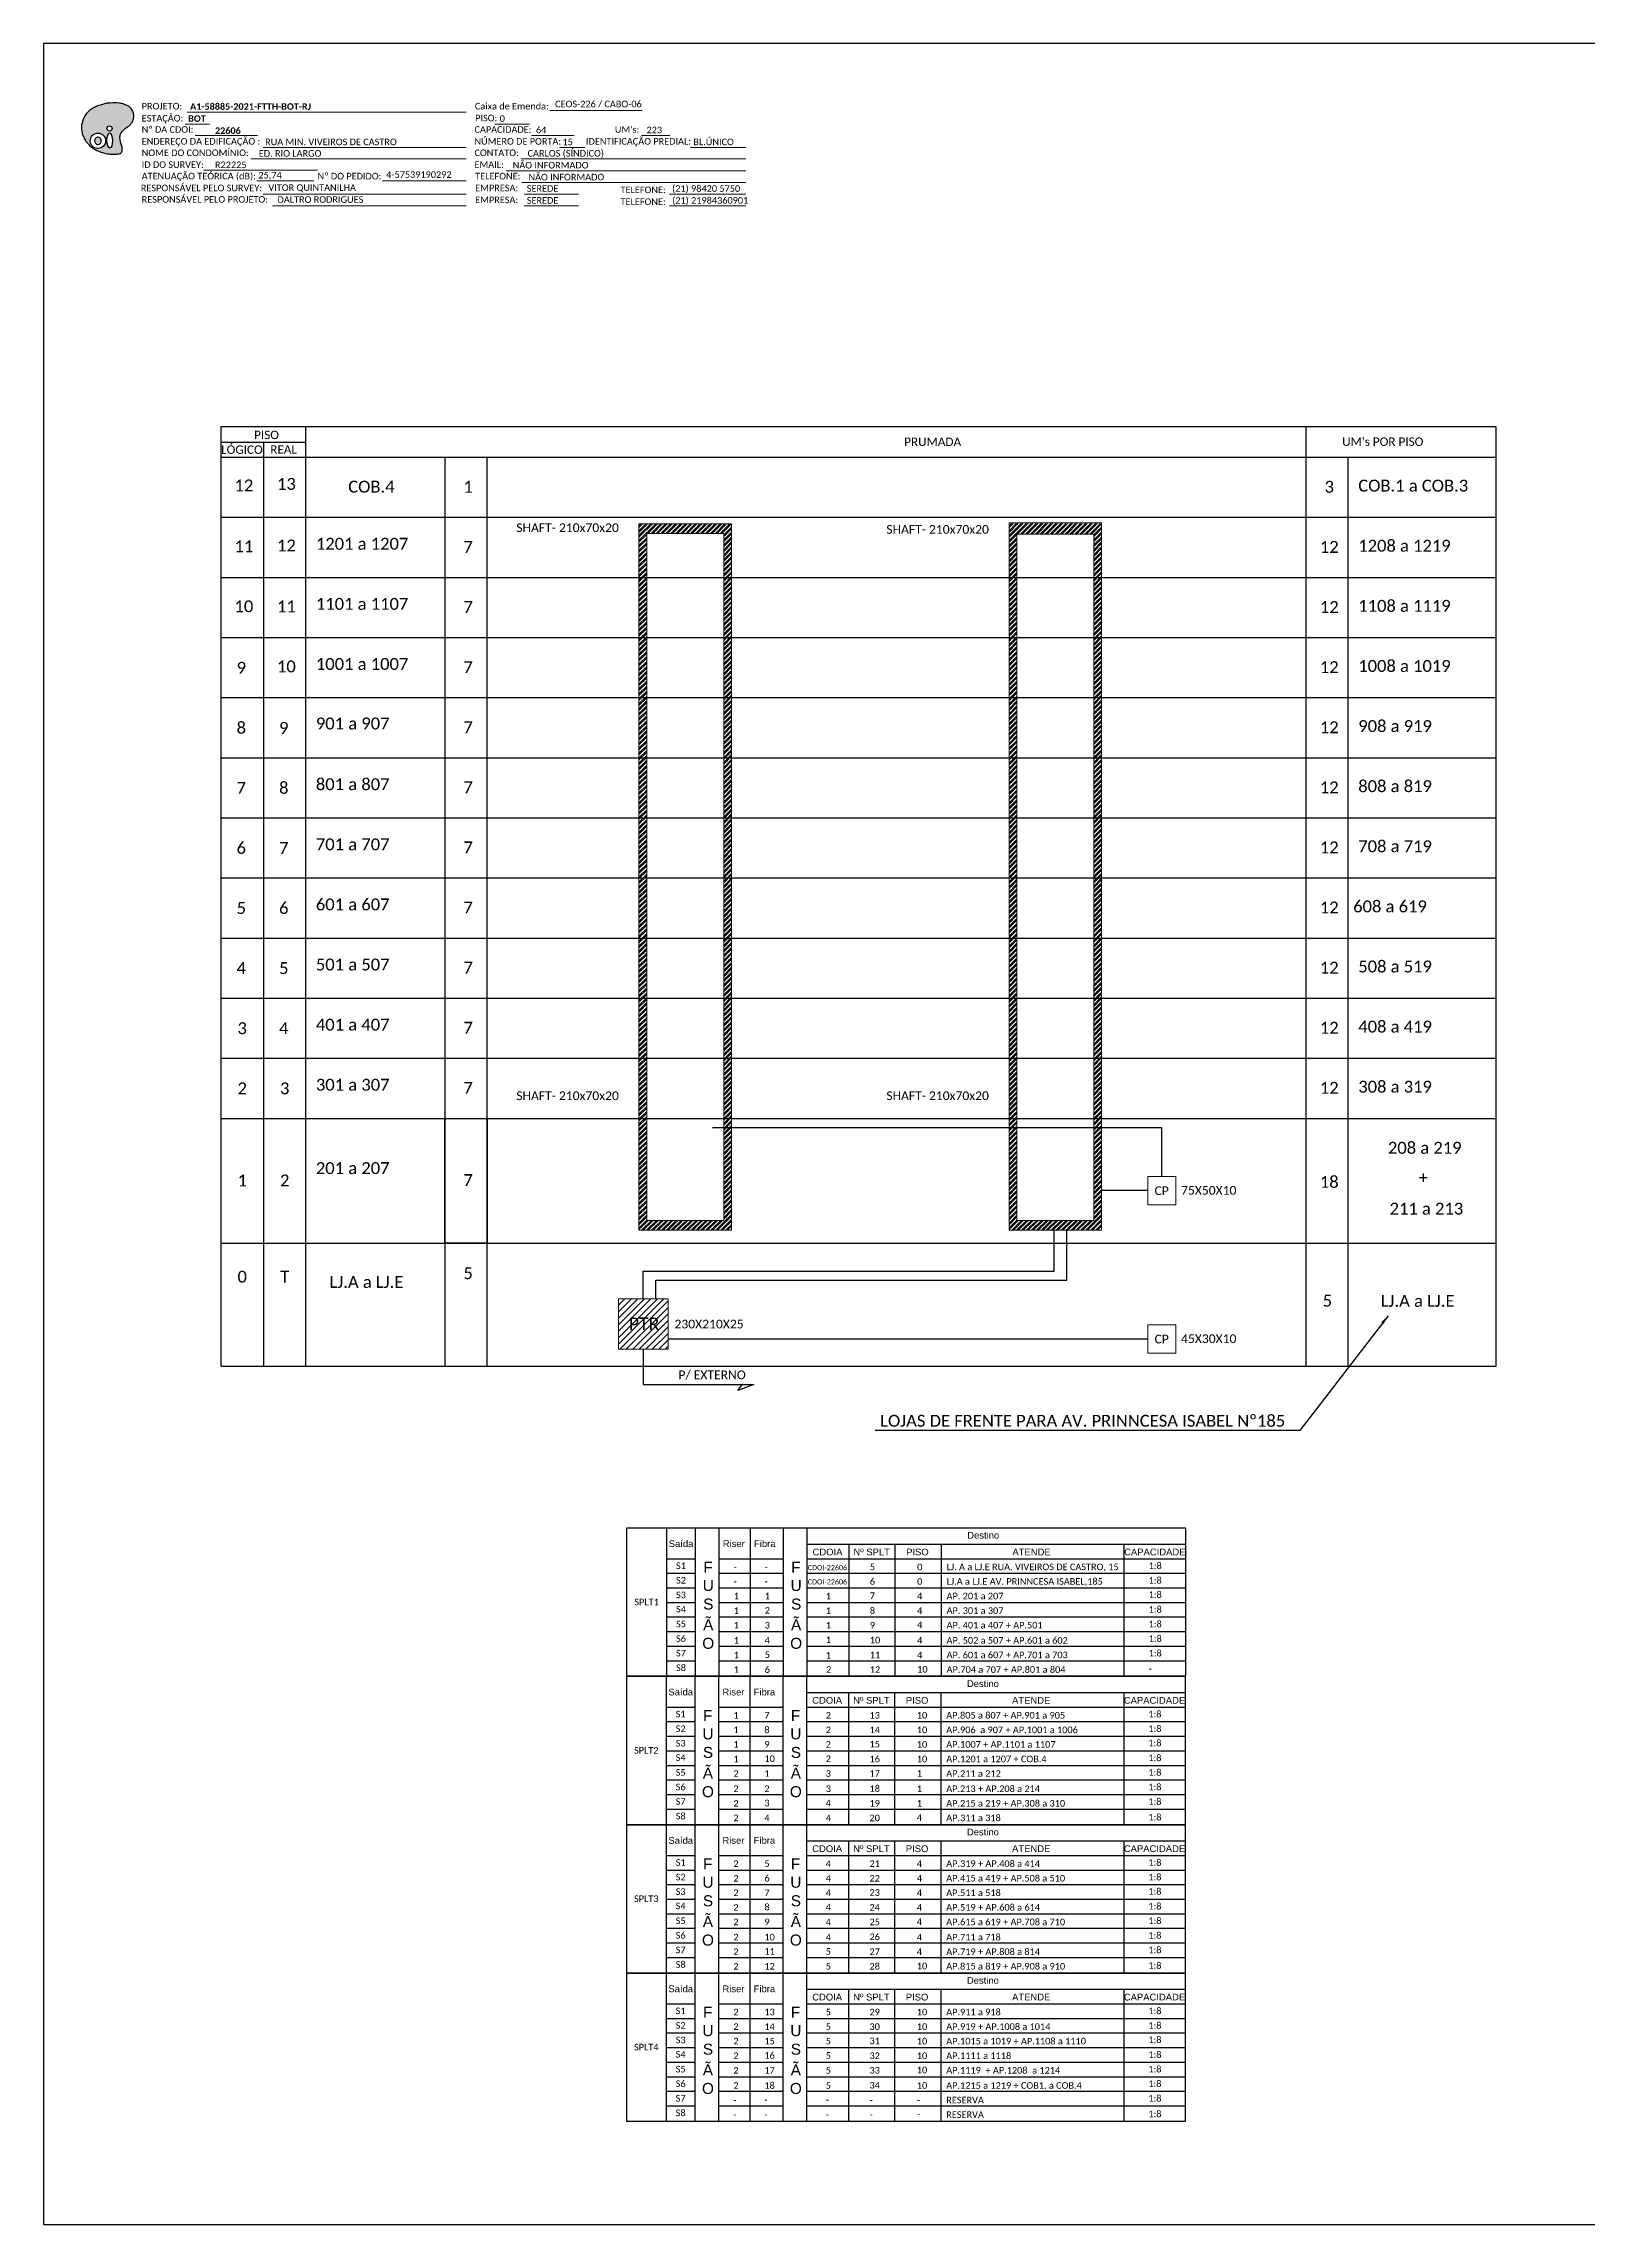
# Model space of a CAD drawing. Header units: metres. Extents: x -1286 to 459, y -500 to 94.
# Drawn here: x -382 to 39, y -500 to 94 of the extents above; entities that cross this region are included whole.
import ezdxf
from ezdxf.enums import TextEntityAlignment as Align

# ---------------------------------------------------------------- set-up
doc = ezdxf.new("R2010")
doc.units = ezdxf.units.M
doc.styles.add('ARIAL', font='arial.ttf')
doc.styles.add('WMF-Calibri0', font='calibri.ttf')
doc.styles.add('WMF-Calibri1', font='calibrib.ttf')
doc.dimstyles.new('ISO-25', dxfattribs={"dimtxt": 2.5, "dimasz": 2.5, "dimexe": 1.25, "dimexo": 0.625, "dimtad": 1, "dimtxsty": 'Standard', "dimcen": 2.5, "dimadec": 0, "dimazin": 0, "dimtfac": 1, "dimtmove": 0, "dimatfit": 3, "dimfxl": 1, "dimarcsym": 0})

# ---------------------------------------------------------------- blocks, each defined once
blk = doc.blocks.new('OI')
h = blk.add_hatch(color=40)
edge = h.paths.add_edge_path()
edge.add_spline(control_points=[(4.35, -0.67), (3.92, -0.99), (3.26, -1.5), (2.81, -2.59), (2.9, -3.5), (3.06, -4.27), (3.31, -4.85), (3.37, -5.39), (3.4, -5.88), (3.2, -6.4), (2.54, -6.61), (1.65, -6.63), (0.55, -6.67), (-0.56, -6.42), (-1.61, -6.14), (-2.77, -5.61), (-3.92, -4.77), (-4.89, -3.7), (-5.34, -2.65), (-5.6, -1.94), (-5.85, -0.96), (-5.71, 0.47), (-5.1, 2.02), (-4.14, 3.02), (-3.3, 3.61), (-2.37, 4.16), (-1.36, 4.44), (-0.56, 4.7), (0.79, 4.85), (2.24, 4.97), (3.79, 4.57), (4.67, 4.21), (5.44, 3.65), (5.76, 2.99), (6.03, 2.21), (6.01, 1.46), (5.72, 0.64), (5.31, 0.08), (4.88, -0.38), (4.51, -0.55), (4.35, -0.67)], knot_values=[0, 0, 0, 0, 1.60434, 2.417191, 3.427595, 4.282808, 4.776746, 5.304182, 5.888771, 6.258406, 6.858137, 7.79129, 8.986195, 10.124242, 11.187857, 12.242908, 13.953784, 15.414161, 16.515391, 17.349188, 17.675853, 19.552021, 21.515531, 22.568638, 23.63245, 24.621084, 25.782718, 26.745347, 27.142653, 29.870543, 31.004649, 31.921532, 32.709589, 33.801391, 34.042471, 35.192333, 35.971461, 36.628871, 37.254359, 37.836911, 37.836911, 37.836911, 37.836911], degree=3, periodic=0)
h.paths.add_polyline_path([(1.13, -0.87, -1), (-0.04, -0.87, -1)], flags=16)
edge = h.paths.add_edge_path(flags=16)
edge.add_ellipse((0.56, -3.59), major_axis=(-0.02, 1.71), ratio=0.361305, start_angle=0, end_angle=360)
h.paths.add_polyline_path([(-0.36, -3.62, -1), (-3.8, -3.62, -1)], flags=16)
edge = h.paths.add_edge_path(flags=0)
edge.add_ellipse((-2.08, -3.62), major_axis=(0, 0.885), ratio=0.758294, start_angle=0, end_angle=360)
at = {"color": 40}
for centre, radius in [((-2.08, -3.62), 1.72), ((0.54, -0.87), 0.587)]:
    blk.add_circle(centre, radius, dxfattribs=at)
blk.add_ellipse((-2.08, -3.62), major_axis=(0, 0.885), ratio=0.758294, start_param=-3.141592653589792, end_param=3.141592653589792, dxfattribs=at)
blk.add_ellipse((0.56, -3.59), major_axis=(-0.02, 1.71), ratio=0.361305, dxfattribs=at)
at = {"color": 40, "start_tangent": (-0.800898, -0.598801), "end_tangent": (-0.800898, -0.598801)}
blk.add_spline([(4.35, -0.67), (3.2, -1.78), (2.9, -2.54), (2.92, -3.55), (3.12, -4.38), (3.28, -4.85), (3.37, -5.37), (3.35, -5.95), (3.2, -6.29), (2.66, -6.55), (1.73, -6.63), (0.54, -6.62), (-0.58, -6.41), (-1.6, -6.11), (-2.56, -5.67), (-3.95, -4.67), (-4.89, -3.56), (-5.37, -2.56), (-5.64, -1.78), (-5.72, -1.46), (-5.63, 0.42), (-4.84, 2.22), (-4.13, 2.99), (-3.27, 3.62), (-2.4, 4.09), (-1.3, 4.47), (-0.37, 4.72), (0.02, 4.77), (2.75, 4.8), (3.85, 4.53), (4.69, 4.16), (5.31, 3.68), (5.85, 2.73), (5.93, 2.5), (5.94, 1.35), (5.67, 0.62), (5.29, 0.08), (4.84, -0.36), (4.35, -0.67)], degree=3, dxfattribs=at)

msp = doc.modelspace()

# ---------------------------------------------------------------- hatches: boundary and pattern name
h = msp.add_hatch()
h.set_pattern_fill('ANSI32', color=3, scale=0.1)
h.set_pattern_definition([(45, (-7843.9832, 2105.6127), (-0.67351921, 0.67351921), []), (45, (-7843.5342, 2105.6127), (-0.67351921, 0.67351921), [])])
h.paths.add_polyline_path([(-194.14, -36.61), (-219.35, -36.61), (-219.35, -229.03), (-194.14, -229.03)])
h.paths.add_polyline_path([(-217.24, -39.23), (-196.25, -39.23), (-196.25, -226.33), (-217.24, -226.33)], flags=16)
h = msp.add_hatch()
h.set_pattern_fill('ANSI32', color=3, scale=0.1)
h.set_pattern_definition([(45, (-7743.1835, 2105.6127), (-0.67351921, 0.67351921), []), (45, (-7742.7345, 2105.6127), (-0.67351921, 0.67351921), [])])
h.paths.add_polyline_path([(-93.34, -36.5), (-118.55, -36.5), (-118.55, -229.03), (-93.34, -229.03)])
h.paths.add_polyline_path([(-116.44, -39.3), (-95.45, -39.3), (-95.45, -226.33), (-116.44, -226.33)], flags=16)
h = msp.add_hatch()
h.set_pattern_fill('ANSI31', color=1, scale=10, style=0)
h.set_pattern_definition([(45, (-836.5736, -645.414), (-0.8838835, 0.8838835), [])])
h.paths.add_polyline_path([(-211.38, -247.69), (-224.95, -247.69), (-224.95, -261.45), (-211.38, -261.45)])
h.paths.add_polyline_path([(-222.5, -257.1), (-213.07, -257.1), (-213.07, -251.95), (-222.5, -251.95)], flags=24)

# ---------------------------------------------------------------- linework, layer by layer
for p, q in [((-222.66, -310.1), (-70.45, -310.1)), ((-222.66, -431.34), (-222.66, -310.1)), ((-211.9, -310.1), (-211.9, -350.52)), ((-204.02, -310.1), (-204.02, -350.52)), ((-197.55, -350.52), (-197.55, -310.1)), ((-189.1, -310.1), (-189.1, -350.52)), ((-180.08, -310.1), (-180.08, -350.52)), ((-173.6, -310.1), (-173.6, -350.52)), ((-173.6, -314.51), (-70.45, -314.51)), ((-162.2, -314.51), (-162.2, -350.52)), ((-149.63, -314.51), (-149.63, -350.52)), ((-137.08, -314.51), (-137.08, -350.52)), ((-87.24, -314.51), (-87.24, -350.52)), ((-70.45, -310.1), (-70.45, -350.52)), ((-211.9, -318.48), (-204.02, -318.48)), ((-197.55, -318.48), (-180.08, -318.48)), ((-173.6, -318.48), (-70.45, -318.48)), ((-211.9, -322.45), (-204.02, -322.45)), ((-211.9, -326.42), (-204.02, -326.42)), ((-197.55, -322.45), (-180.08, -322.45)), ((-197.55, -326.42), (-180.08, -326.42)), ((-173.6, -322.45), (-70.45, -322.45)), ((-173.6, -326.42), (-70.45, -326.42)), ((-211.9, -330.39), (-204.02, -330.39)), ((-197.55, -330.39), (-180.08, -330.39)), ((-173.6, -330.39), (-70.45, -330.39)), ((-211.9, -334.36), (-204.02, -334.36)), ((-211.9, -338.32), (-204.02, -338.32)), ((-197.55, -334.36), (-180.08, -334.36)), ((-197.55, -338.32), (-180.08, -338.32)), ((-173.6, -334.36), (-70.45, -334.36)), ((-173.6, -338.32), (-70.45, -338.32)), ((-211.9, -342.29), (-204.02, -342.29)), ((-197.55, -342.29), (-180.08, -342.29)), ((-173.6, -342.29), (-70.45, -342.29)), ((-211.9, -346.26), (-204.02, -346.26)), ((-197.55, -346.26), (-180.08, -346.26)), ((-173.6, -346.26), (-70.45, -346.26)), ((-70.45, -350.52), (-222.66, -350.52)), ((-222.66, -350.52), (-70.54, -350.52)), ((-211.99, -350.52), (-211.99, -390.93)), ((-204.11, -350.52), (-204.11, -390.93)), ((-197.64, -390.93), (-197.64, -350.52)), ((-189.18, -350.52), (-189.18, -390.93)), ((-180.17, -350.52), (-180.17, -390.93)), ((-173.69, -350.52), (-173.69, -390.93)), ((-173.69, -354.93), (-70.54, -354.93)), ((-162.29, -354.93), (-162.29, -390.93)), ((-149.71, -354.93), (-149.71, -390.93)), ((-137.17, -354.93), (-137.17, -390.93)), ((-87.33, -354.93), (-87.33, -390.93)), ((-70.54, -350.52), (-70.54, -390.93)), ((-211.99, -358.9), (-204.11, -358.9)), ((-197.64, -358.9), (-180.17, -358.9)), ((-173.69, -358.9), (-70.54, -358.9)), ((-211.99, -362.86), (-204.11, -362.86)), ((-211.99, -366.83), (-204.11, -366.83)), ((-197.64, -362.86), (-180.17, -362.86)), ((-197.64, -366.83), (-180.17, -366.83)), ((-173.69, -362.86), (-70.54, -362.86)), ((-173.69, -366.83), (-70.54, -366.83)), ((-211.99, -370.8), (-204.11, -370.8)), ((-197.64, -370.8), (-180.17, -370.8)), ((-173.69, -370.8), (-70.54, -370.8)), ((-211.99, -374.77), (-204.11, -374.77)), ((-211.99, -378.74), (-204.11, -378.74)), ((-197.64, -374.77), (-180.17, -374.77)), ((-197.64, -378.74), (-180.17, -378.74)), ((-173.69, -374.77), (-70.54, -374.77)), ((-173.69, -378.74), (-70.54, -378.74)), ((-211.99, -382.71), (-204.11, -382.71)), ((-197.64, -382.71), (-180.17, -382.71)), ((-173.69, -382.71), (-70.54, -382.71)), ((-222.66, -390.93), (-70.54, -390.93)), ((-70.54, -390.93), (-222.66, -390.93)), ((-211.99, -386.67), (-204.11, -386.67)), ((-211.99, -390.93), (-211.99, -431.34)), ((-204.11, -390.93), (-204.11, -431.34)), ((-197.64, -386.67), (-180.17, -386.67)), ((-197.64, -431.34), (-197.64, -390.93)), ((-189.18, -390.93), (-189.18, -431.34)), ((-180.17, -390.93), (-180.17, -431.34)), ((-173.69, -386.67), (-70.54, -386.67)), ((-173.69, -390.93), (-173.69, -431.34)), ((-70.54, -390.93), (-70.54, -431.34)), ((-173.69, -395.34), (-70.54, -395.34)), ((-162.29, -395.34), (-162.29, -431.34)), ((-149.71, -395.34), (-149.71, -431.34)), ((-137.17, -395.34), (-137.17, -431.34)), ((-87.33, -395.34), (-87.33, -431.34)), ((-211.99, -399.31), (-204.11, -399.31)), ((-211.99, -403.28), (-204.11, -403.28)), ((-197.64, -399.31), (-180.17, -399.31)), ((-197.64, -403.28), (-180.17, -403.28)), ((-173.69, -399.31), (-70.54, -399.31)), ((-173.69, -403.28), (-70.54, -403.28)), ((-211.99, -407.25), (-204.11, -407.25)), ((-197.64, -407.25), (-180.17, -407.25)), ((-173.69, -407.25), (-70.54, -407.25)), ((-211.99, -411.22), (-204.11, -411.22)), ((-211.99, -415.18), (-204.11, -415.18)), ((-197.64, -411.22), (-180.17, -411.22)), ((-197.64, -415.18), (-180.17, -415.18)), ((-173.69, -411.22), (-70.54, -411.22)), ((-173.69, -415.18), (-70.54, -415.18)), ((-211.99, -419.15), (-204.11, -419.15)), ((-197.64, -419.15), (-180.17, -419.15)), ((-173.69, -419.15), (-70.54, -419.15)), ((-211.99, -423.12), (-204.11, -423.12)), ((-211.99, -427.09), (-204.11, -427.09)), ((-197.64, -423.12), (-180.17, -423.12)), ((-197.64, -427.09), (-180.17, -427.09)), ((-173.69, -423.12), (-70.54, -423.12)), ((-173.69, -427.09), (-70.54, -427.09)), ((-70.54, -431.34), (-222.66, -431.34)), ((-222.66, -431.34), (-70.54, -431.34)), ((-222.66, -471.76), (-222.66, -431.34)), ((-211.99, -431.34), (-211.99, -471.76)), ((-204.11, -431.34), (-204.11, -471.76)), ((-197.64, -471.76), (-197.64, -431.34)), ((-189.18, -431.34), (-189.18, -471.76)), ((-180.17, -431.34), (-180.17, -471.76)), ((-173.69, -431.34), (-173.69, -471.76)), ((-70.54, -431.34), (-70.54, -471.76)), ((-173.69, -435.76), (-70.54, -435.76)), ((-162.29, -435.76), (-162.29, -471.76)), ((-149.71, -435.76), (-149.71, -471.76)), ((-137.17, -435.76), (-137.17, -471.76)), ((-87.33, -435.76), (-87.33, -471.76)), ((-211.99, -439.72), (-204.11, -439.72)), ((-211.99, -443.69), (-204.11, -443.69)), ((-197.64, -439.72), (-180.17, -439.72)), ((-197.64, -443.69), (-180.17, -443.69)), ((-173.69, -439.72), (-70.54, -439.72)), ((-173.69, -443.69), (-70.54, -443.69)), ((-211.99, -447.66), (-204.11, -447.66)), ((-197.64, -447.66), (-180.17, -447.66)), ((-173.69, -447.66), (-70.54, -447.66)), ((-211.99, -451.63), (-204.11, -451.63)), ((-211.99, -455.6), (-204.11, -455.6)), ((-197.64, -451.63), (-180.17, -451.63)), ((-197.64, -455.6), (-180.17, -455.6)), ((-173.69, -451.63), (-70.54, -451.63)), ((-173.69, -455.6), (-70.54, -455.6)), ((-211.99, -459.57), (-204.11, -459.57)), ((-197.64, -459.57), (-180.17, -459.57)), ((-173.69, -459.57), (-70.54, -459.57)), ((-211.99, -463.54), (-204.11, -463.54)), ((-211.99, -467.5), (-204.11, -467.5)), ((-197.64, -463.54), (-180.17, -463.54)), ((-197.64, -467.5), (-180.17, -467.5)), ((-173.69, -463.54), (-70.54, -463.54)), ((-173.69, -467.5), (-70.54, -467.5)), ((-70.54, -471.76), (-222.66, -471.76))]:
    msp.add_line(p, q)
msp.add_lwpolyline([(-381.52, -499.81), (459.48, -499.81), (459.48, 94.19), (-381.52, 94.19)], close=True)
at = {"color": 7, "lineweight": 0}
for points in [[(-342.93, 72.24), (-336.38, 72.24)], [(-342.41, 75.52), (-266.44, 75.52)], [(-258.64, 72.28), (-249.16, 72.28)], [(-243.6, 76.01), (-218.47, 76.01)], [(-340.26, 69.17), (-323.29, 69.17)], [(-321.7, 65.93), (-266.44, 65.93)], [(-248.59, 69.17), (-236.98, 69.17)], [(-241.01, 65.93), (-234.06, 65.93)], [(-218.65, 69.17), (-210.99, 69.17)], [(-205.31, 65.93), (-190.28, 65.93)], [(-337.95, 59.75), (-306.9, 59.75)], [(-325.11, 62.82), (-266.44, 62.82)], [(-255.52, 59.58), (-190.25, 59.58)], [(-251.48, 62.82), (-190.25, 62.82)], [(-323.41, 56.79), (-307.9, 56.79)], [(-289.18, 56.79), (-266.41, 56.79)], [(-251.23, 56.34), (-190.25, 56.34)], [(-321.7, 53.23), (-266.44, 53.23)], [(-319.21, 49.99), (-266.44, 49.99)], [(-250.62, 53.23), (-235.82, 53.23)], [(-250.62, 49.99), (-235.82, 49.99)], [(-211.02, 53.23), (-190.25, 53.23)], [(-211.02, 49.99), (-190.25, 49.99)]]:
    msp.add_lwpolyline(points, dxfattribs=at)
at = {"color": 0}
for points in [[(14.16, -10.22), (-333.21, -10.22)], [(-333.21, -14.34), (-310.07, -14.34)], [(-333.21, -18.45), (14.16, -18.45)]]:
    msp.add_lwpolyline(points, dxfattribs=at)
for points in [[(-333.21, -10.22), (-333.21, -18.45)], [(-310.07, -18.45), (-310.07, -10.22)], [(-37.71, -10.22), (-37.71, -18.45)], [(14.16, -18.45), (14.16, -10.22)], [(-321.64, -14.34), (-321.64, -18.45)], [(-333.21, -18.45), (14.16, -18.45)], [(-333.21, -18.45), (-333.21, -232.53)], [(-333.21, -18.45), (14.16, -18.45)], [(-333.21, -18.45), (14.16, -18.45)], [(-321.64, -18.45), (-321.64, -232.53)], [(-310.07, -232.53), (-310.07, -18.45)], [(-272.26, -18.45), (-272.26, -232.53)], [(-260.69, -232.53), (-260.69, -18.45)], [(-37.71, -18.45), (-37.71, -232.53)], [(-26.14, -232.53), (-26.14, -18.45)], [(14.16, -232.53), (14.16, -18.45)], [(-333.21, -34.82), (14.16, -34.82)], [(-333.21, -51.19), (14.16, -51.19)], [(-333.21, -67.56), (14.16, -67.56)], [(-333.21, -83.94), (14.16, -83.94)], [(-333.21, -100.31), (14.16, -100.31)], [(-333.21, -116.68), (14.16, -116.68)], [(-333.21, -133.05), (14.16, -133.05)], [(-333.21, -149.42), (14.16, -149.42)], [(-333.21, -165.79), (14.16, -165.79)], [(-333.21, -182.17), (14.16, -182.17)], [(-333.21, -198.54), (14.16, -198.54)], [(-333.21, -232.53), (14.16, -232.53)], [(-333.21, -232.53), (14.16, -232.53)], [(-333.21, -232.53), (-333.21, -266.01), (14.16, -266.01), (14.16, -232.53)], [(-321.64, -232.53), (-321.64, -266.01)], [(-310.07, -266.01), (-310.07, -232.53)], [(-272.26, -232.53), (-272.26, -266.01)], [(-260.69, -266.01), (-260.69, -232.53)], [(-37.71, -232.53), (-37.71, -266.01)], [(-26.14, -266.01), (-26.14, -232.53)]]:
    msp.add_lwpolyline(points)
at = {"color": 2, "lineweight": 0}
for points in [[(-219.35, -36.61), (-194.14, -36.61), (-194.14, -229.03), (-219.35, -229.03)], [(-217.24, -39.23), (-196.25, -39.23), (-196.25, -226.33), (-217.24, -226.33)], [(-118.55, -36.35), (-93.34, -36.35), (-93.34, -229.03), (-118.55, -229.03)], [(-116.44, -39.45), (-95.45, -39.45), (-95.45, -226.33), (-116.44, -226.33)]]:
    msp.add_lwpolyline(points, close=True, dxfattribs=at)
at = {"color": 7}
msp.add_lwpolyline([(-272.26, -198.54), (-260.69, -198.54), (-260.69, -232.53), (-272.26, -232.53)], close=True, dxfattribs=at)
at = {"color": 3}
for points in [[(-76.94, -214.34), (-76.94, -201.11), (-199.3, -201.11)], [(-80.77, -218.23), (-93.34, -218.23)], [(-218.17, -247.69), (-218.17, -240.18), (-106.24, -240.18), (-106.24, -229.03)], [(-214.73, -247.69), (-214.73, -242.61), (-102.81, -242.61), (-102.81, -229.03)], [(-211.38, -258.64), (-80.77, -258.64)]]:
    msp.add_lwpolyline(points, dxfattribs=at)
at = {"lineweight": 0}
for points in [[(-73.11, -214.34), (-80.77, -214.34), (-80.77, -222.11), (-73.11, -222.11)], [(-73.11, -254.75), (-80.77, -254.75), (-80.77, -262.52), (-73.11, -262.52)]]:
    msp.add_lwpolyline(points, close=True, dxfattribs=at)
at = {"color": 1, "lineweight": 0}
msp.add_lwpolyline([(-224.95, -247.69), (-211.38, -247.69), (-211.38, -261.45), (-224.95, -261.45)], close=True, dxfattribs=at)
at = {"color": 1}
for points in [[(-218.17, -261.45), (-218.17, -271.08), (-188.03, -271.08)], [(-192.44, -272.67), (-191.04, -270.85)], [(-188.03, -271.08), (-192.44, -272.67)]]:
    msp.add_lwpolyline(points, dxfattribs=at)

# ---------------------------------------------------------------- block references
at = {"color": 7, "xscale": 1.213923925163967, "yscale": 1.213923925163967, "zscale": 1.213923925163967, "rotation": 0.1532896023949059}
msp.add_blockref('OI', (-364.21, 72.14), dxfattribs=at)

# ---------------------------------------------------------------- texts
at = {"color": 7, "lineweight": 0, "style": 'WMF-Calibri0'}
for s, height, p in [('PROJETO:', 1.793, (-354.81, 76.26)), ('Caixa de Emenda:', 1.7927, (-264.06, 76.26)), ('ESTAÇÃO:', 1.793, (-354.81, 72.98)), ('Nº DA CDOI:', 1.7927, (-354.81, 69.91)), ('CAPACIDADE:', 1.7927, (-264.16, 69.91)), ('PISO:', 1.793, (-263.98, 73.03)), ("UM's:", 1.793, (-225.92, 69.91)), ('ENDEREÇO DA EDIFICAÇÃO :', 1.7927, (-354.81, 66.68)), ('NOME DO CONDOMÍNIO:', 1.7927, (-354.81, 63.56)), ('CONTATO:', 1.793, (-264.16, 63.56)), ('NÚMERO DE PORTA:', 1.7927, (-264.16, 66.68)), ('IDENTIFICAÇÃO PREDIAL:', 1.7927, (-233.79, 66.68)), ('ATENUAÇÃO TEÓRICA (dB):', 1.7927, (-354.81, 57.21)), ('ID DO SURVEY:', 1.7927, (-354.81, 60.33)), ('EMAIL:', 1.793, (-264.16, 60.33)), ('RESPONSÁVEL PELO SURVEY:', 1.7927, (-355.05, 53.98)), ('Nº DO PEDIDO:', 1.7927, (-306.89, 57.21)), ('TELEFONE:', 1.793, (-263.98, 57.21)), ('EMPRESA:', 1.793, (-263.98, 53.98)), ('TELEFONE:', 1.793, (-224.38, 53.47)), ('RESPONSÁVEL PELO PROJETO:', 1.7927, (-354.81, 50.87)), ('EMPRESA:', 1.793, (-263.98, 50.74)), ('TELEFONE:', 1.793, (-224.38, 50.24))]:
    msp.add_text(s, height=height, dxfattribs=at).set_placement(p)
at = {"color": 7}
for s, height, style, p in [('A1-58885-2021-FTTH-BOT-RJ', 1.7927, 'WMF-Calibri1', (-341.62, 76.17)), ('CEOS-226 / CABO-06', 1.7927, 'WMF-Calibri0', (-242.2, 76.85)), ('BOT', 1.793, 'WMF-Calibri1', (-342.13, 72.89)), ('0', 1.79, 'WMF-Calibri0', (-257.29, 72.88)), ('64', 1.793, 'WMF-Calibri0', (-247.42, 69.79)), ('223', 1.793, 'WMF-Calibri0', (-217.3, 69.77)), ('RUA MIN. VIVEIROS DE CASTRO', 1.7927, 'WMF-Calibri0', (-321.19, 66.52)), ('CARLOS (SÍNDICO)', 1.7927, 'WMF-Calibri0', (-249.7, 63.42)), ('15', 1.793, 'WMF-Calibri0', (-240.2, 66.53)), ('BL.ÚNICO', 1.793, 'WMF-Calibri0', (-204.55, 66.53)), ('R22225', 1.793, 'WMF-Calibri0', (-334.85, 60.28)), ('ED. RIO LARGO', 1.7927, 'WMF-Calibri0', (-322.91, 63.39)), ('4-57539190292 ', 1.7927, 'WMF-Calibri0', (-288.23, 57.62)), ('NÃO INFORMADO', 1.7927, 'WMF-Calibri0', (-253.74, 60.18)), ('25,74', 1.793, 'WMF-Calibri0', (-323.03, 57.45)), ('VITOR QUINTANILHA', 1.7927, 'WMF-Calibri0', (-320.3, 54.07)), ('SEREDE', 1.793, 'WMF-Calibri0', (-249.92, 53.83)), ('NÃO INFORMADO', 1.7927, 'WMF-Calibri0', (-249.45, 56.94)), ('(21) 98420 5750', 1.7927, 'WMF-Calibri0', (-210.32, 53.83)), ('DALTRO RODRIGUES', 1.7927, 'WMF-Calibri0', (-317.81, 50.83)), ('SEREDE', 1.793, 'WMF-Calibri0', (-249.92, 50.59)), ('(21) 21984360901', 1.7927, 'WMF-Calibri0', (-210.32, 50.59)), ('COB.4', 3.24, 'WMF-Calibri0', (-298.55, -28.1)), ('COB.1 a COB.3', 3.24, 'WMF-Calibri0', (-23.43, -27.82)), ('1201 a 1207', 3.24, 'WMF-Calibri0', (-307.36, -43.66)), ('SHAFT- 210x70x20', 2.3729, 'WMF-Calibri0', (-252.77, -38.85)), ('SHAFT- 210x70x20', 2.3729, 'WMF-Calibri0', (-151.97, -39.31)), ('1208 a 1219', 3.24, 'WMF-Calibri0', (-23.43, -44.19)), ('1101 a 1107', 3.24, 'WMF-Calibri0', (-307.36, -60.03)), ('1108 a 1119', 3.24, 'WMF-Calibri0', (-23.43, -60.57)), ('1001 a 1007', 3.24, 'WMF-Calibri0', (-307.36, -76.4)), ('1008 a 1019', 3.24, 'WMF-Calibri0', (-23.43, -76.94)), ('901 a 907', 3.24, 'WMF-Calibri0', (-307.36, -92.61)), ('908 a 919', 3.24, 'WMF-Calibri0', (-23.43, -93.31)), ('801 a 807', 3.24, 'WMF-Calibri0', (-307.36, -109.15)), ('808 a 819', 3.24, 'WMF-Calibri0', (-23.43, -109.68)), ('701 a 707', 3.24, 'WMF-Calibri0', (-307.36, -125.52)), ('708 a 719', 3.24, 'WMF-Calibri0', (-23.43, -126.05)), ('601 a 607', 3.24, 'WMF-Calibri0', (-307.36, -141.89)), ('608 a 619', 3.24, 'WMF-Calibri0', (-24.81, -142.43)), ('501 a 507', 3.24, 'WMF-Calibri0', (-307.36, -158.26)), ('508 a 519', 3.24, 'WMF-Calibri0', (-23.43, -158.8)), ('401 a 407', 3.24, 'WMF-Calibri0', (-307.36, -174.64)), ('408 a 419', 3.24, 'WMF-Calibri0', (-23.43, -175.17)), ('301 a 307', 3.24, 'WMF-Calibri0', (-307.36, -191.01)), ('308 a 319', 3.24, 'WMF-Calibri0', (-23.43, -191.54)), ('SHAFT- 210x70x20', 2.3729, 'WMF-Calibri0', (-252.77, -193.57)), ('SHAFT- 210x70x20', 2.3729, 'WMF-Calibri0', (-151.97, -193.57)), ('208 a 219', 3.24, 'WMF-Calibri0', (-15.35, -208.19)), ('201 a 207', 3.24, 'WMF-Calibri0', (-307.36, -213.71)), ('+', 3.24, 'WMF-Calibri0', (-6.99, -216.28)), ('CP', 2.373, 'WMF-Calibri0', (-78.91, -219.44)), ('75X50X10', 2.373, 'WMF-Calibri0', (-71.7, -219.34)), ('211 a 213', 3.24, 'WMF-Calibri0', (-14.9, -224.76)), ('LJ.A a LJ.E', 3.24, 'WMF-Calibri0', (-303.64, -244.72)), ('LJ.A a LJ.E', 3.24, 'WMF-Calibri0', (-17.3, -249.88)), ('PTR', 3.433, 'WMF-Calibri0', (-222.09, -256.22)), ('230X210X25', 2.373, 'WMF-Calibri0', (-209.68, -255.76)), ('CP', 2.373, 'WMF-Calibri0', (-78.91, -259.85)), ('45X30X10', 2.373, 'WMF-Calibri0', (-71.7, -259.75)), ('P/ EXTERNO', 2.373, 'WMF-Calibri0', (-208.61, -269.59)), ('-', 1.79, 'WMF-Calibri0', (-193.55, -321.61)), ('-', 1.79, 'WMF-Calibri0', (-185.1, -321.61)), ('CDOI-22606', 1.4, 'WMF-Calibri0', (-173.36, -321.61)), ('5', 1.79, 'WMF-Calibri0', (-156.47, -321.61)), ('0', 1.79, 'WMF-Calibri0', (-143.58, -321.61)), ('LJ. A a LJ.E RUA. VIVEIROS DE CASTRO, 15', 1.7927, 'WMF-Calibri0', (-135.57, -321.61)), ('-', 1.79, 'WMF-Calibri0', (-193.55, -325.58)), ('-', 1.79, 'WMF-Calibri0', (-185.1, -325.58)), ('CDOI-22606', 1.4, 'WMF-Calibri0', (-173.36, -325.5)), ('6', 1.79, 'WMF-Calibri0', (-156.47, -325.58)), ('0', 1.79, 'WMF-Calibri0', (-143.58, -325.58)), ('LJ.A a LJ.E AV. PRINNCESA ISABEL,185', 1.7927, 'WMF-Calibri0', (-135.57, -325.58)), ('1', 1.79, 'WMF-Calibri0', (-193.55, -329.55)), ('1', 1.79, 'WMF-Calibri0', (-193.55, -333.52)), ('2', 1.79, 'WMF-Calibri0', (-185.1, -333.44)), ('1', 1.79, 'WMF-Calibri0', (-185.1, -329.55)), ('1', 1.79, 'WMF-Calibri0', (-168.46, -329.55)), ('1', 1.79, 'WMF-Calibri0', (-168.46, -333.52)), ('8', 1.79, 'WMF-Calibri0', (-156.47, -333.52)), ('7', 1.79, 'WMF-Calibri0', (-156.47, -329.47)), ('4', 1.79, 'WMF-Calibri0', (-143.58, -329.55)), ('4', 1.79, 'WMF-Calibri0', (-143.58, -333.52)), ('AP. 201 a 207', 1.7927, 'WMF-Calibri0', (-135.57, -329.55)), ('AP. 301 a 307', 1.7927, 'WMF-Calibri0', (-135.57, -333.52)), ('1', 1.79, 'WMF-Calibri0', (-193.55, -337.49)), ('3', 1.79, 'WMF-Calibri0', (-185.1, -337.49)), ('1', 1.79, 'WMF-Calibri0', (-168.46, -337.49)), ('9', 1.79, 'WMF-Calibri0', (-156.47, -337.49)), ('4', 1.79, 'WMF-Calibri0', (-143.58, -337.41)), ('AP. 401 a 407 + AP.501', 1.7927, 'WMF-Calibri0', (-135.57, -337.49)), ('1', 1.79, 'WMF-Calibri0', (-193.55, -341.63)), ('1', 1.79, 'WMF-Calibri0', (-193.55, -345.6)), ('4', 1.79, 'WMF-Calibri0', (-185.1, -341.63)), ('5', 1.79, 'WMF-Calibri0', (-185.1, -345.52)), ('1', 1.79, 'WMF-Calibri0', (-168.46, -341.46)), ('1', 1.79, 'WMF-Calibri0', (-168.46, -345.71)), ('10', 1.793, 'WMF-Calibri0', (-156.47, -341.55)), ('11', 1.793, 'WMF-Calibri0', (-156.47, -345.6)), ('4', 1.79, 'WMF-Calibri0', (-143.58, -341.63)), ('4', 1.79, 'WMF-Calibri0', (-143.58, -345.6)), ('AP. 502 a 507 + AP.601 a 602', 1.7927, 'WMF-Calibri0', (-135.57, -341.63)), ('AP. 601 a 607 + AP.701 a 703', 1.7927, 'WMF-Calibri0', (-135.57, -345.6)), ('1', 1.79, 'WMF-Calibri0', (-193.55, -349.57)), ('6', 1.79, 'WMF-Calibri0', (-185.1, -349.57)), ('2', 1.79, 'WMF-Calibri0', (-168.39, -349.57)), ('12', 1.793, 'WMF-Calibri0', (-156.47, -349.57)), ('10', 1.793, 'WMF-Calibri0', (-143.58, -349.49)), ('AP.704 a 707 + AP.801 a 804', 1.7927, 'WMF-Calibri0', (-135.57, -349.57)), ('1', 1.79, 'WMF-Calibri0', (-193.64, -362.03)), ('7', 1.79, 'WMF-Calibri0', (-185.19, -362.03)), ('2', 1.79, 'WMF-Calibri0', (-168.48, -362.03)), ('13', 1.793, 'WMF-Calibri0', (-156.56, -362.03)), ('10', 1.793, 'WMF-Calibri0', (-143.67, -362.03)), ('AP.805 a 807 + AP.901 a 905', 1.7927, 'WMF-Calibri0', (-135.66, -362.03)), ('1', 1.79, 'WMF-Calibri0', (-193.64, -366)), ('1', 1.79, 'WMF-Calibri0', (-193.64, -369.96)), ('8', 1.79, 'WMF-Calibri0', (-185.19, -366)), ('9', 1.79, 'WMF-Calibri0', (-185.19, -369.96)), ('2', 1.79, 'WMF-Calibri0', (-168.48, -366)), ('2', 1.79, 'WMF-Calibri0', (-168.48, -369.96)), ('14', 1.793, 'WMF-Calibri0', (-156.56, -366)), ('15', 1.793, 'WMF-Calibri0', (-156.56, -369.89)), ('10', 1.793, 'WMF-Calibri0', (-143.67, -366)), ('10', 1.793, 'WMF-Calibri0', (-143.67, -369.96)), ('AP.906  a 907 + AP.1001 a 1006', 1.7927, 'WMF-Calibri0', (-135.66, -366)), ('AP.1007 + AP.1101 a 1107', 1.7927, 'WMF-Calibri0', (-135.66, -369.96)), ('1', 1.79, 'WMF-Calibri0', (-193.64, -373.93)), ('10', 1.793, 'WMF-Calibri0', (-185.19, -373.85)), ('2', 1.79, 'WMF-Calibri0', (-168.48, -373.85)), ('16', 1.793, 'WMF-Calibri0', (-156.56, -373.93)), ('10', 1.793, 'WMF-Calibri0', (-143.67, -373.93)), ('AP.1201 a 1207 + COB.4', 1.7927, 'WMF-Calibri0', (-135.66, -373.93)), ('2', 1.79, 'WMF-Calibri0', (-193.64, -377.9)), ('1', 1.79, 'WMF-Calibri0', (-185.19, -377.9)), ('3', 1.79, 'WMF-Calibri0', (-168.48, -377.9)), ('17', 1.793, 'WMF-Calibri0', (-156.56, -377.9)), ('18', 1.793, 'WMF-Calibri0', (-156.56, -381.97)), ('1', 1.79, 'WMF-Calibri0', (-143.67, -377.82)), ('AP.211 a 212', 1.7927, 'WMF-Calibri0', (-135.66, -377.9)), ('AP.213 + AP.208 a 214 ', 1.7927, 'WMF-Calibri0', (-135.66, -382.04)), ('2', 1.79, 'WMF-Calibri0', (-193.64, -382.04)), ('2', 1.79, 'WMF-Calibri0', (-193.64, -386.01)), ('2', 1.79, 'WMF-Calibri0', (-185.19, -382.04)), ('3', 1.79, 'WMF-Calibri0', (-185.19, -385.93)), ('4', 1.79, 'WMF-Calibri0', (-168.48, -385.93)), ('3', 1.79, 'WMF-Calibri0', (-168.48, -382.04)), ('19', 1.793, 'WMF-Calibri0', (-156.56, -386.01)), ('1', 1.79, 'WMF-Calibri0', (-143.67, -382.04)), ('1', 1.79, 'WMF-Calibri0', (-143.67, -386.01)), ('AP.215 a 219 + AP.308 a 310', 1.7927, 'WMF-Calibri0', (-135.66, -386.01)), ('2', 1.79, 'WMF-Calibri0', (-193.64, -389.98)), ('4', 1.79, 'WMF-Calibri0', (-185.19, -389.98)), ('4', 1.79, 'WMF-Calibri0', (-168.48, -389.98)), ('20', 1.793, 'WMF-Calibri0', (-156.56, -389.98)), ('4', 1.79, 'WMF-Calibri0', (-143.67, -389.9)), ('AP.311 a 318', 1.7927, 'WMF-Calibri0', (-135.66, -389.98)), ('2', 1.79, 'WMF-Calibri0', (-193.64, -402.44)), ('5', 1.79, 'WMF-Calibri0', (-185.19, -402.44)), ('4', 1.79, 'WMF-Calibri0', (-168.48, -402.44)), ('21', 1.793, 'WMF-Calibri0', (-156.56, -402.44)), ('4', 1.79, 'WMF-Calibri0', (-143.67, -402.44)), ('AP.319 + AP.408 a 414', 1.7927, 'WMF-Calibri0', (-135.66, -402.44)), ('2', 1.79, 'WMF-Calibri0', (-193.64, -406.41)), ('2', 1.79, 'WMF-Calibri0', (-193.64, -410.38)), ('6', 1.79, 'WMF-Calibri0', (-185.19, -406.41)), ('7', 1.79, 'WMF-Calibri0', (-185.19, -410.38)), ('4', 1.79, 'WMF-Calibri0', (-168.48, -406.41)), ('4', 1.79, 'WMF-Calibri0', (-168.48, -410.38)), ('22', 1.793, 'WMF-Calibri0', (-156.56, -406.41)), ('23', 1.793, 'WMF-Calibri0', (-156.56, -410.3)), ('4', 1.79, 'WMF-Calibri0', (-143.67, -406.41)), ('4', 1.79, 'WMF-Calibri0', (-143.67, -410.38)), ('AP.415 a 419 + AP.508 a 510', 1.7927, 'WMF-Calibri0', (-135.66, -406.41)), ('AP.511 a 518', 1.7927, 'WMF-Calibri0', (-135.66, -410.38)), ('2', 1.79, 'WMF-Calibri0', (-193.64, -414.35)), ('8', 1.79, 'WMF-Calibri0', (-185.19, -414.27)), ('4', 1.79, 'WMF-Calibri0', (-168.48, -414.27)), ('24', 1.793, 'WMF-Calibri0', (-156.56, -414.35)), ('4', 1.79, 'WMF-Calibri0', (-143.67, -414.35)), ('AP.519 + AP.608 a 614', 1.7927, 'WMF-Calibri0', (-135.66, -414.35)), ('2', 1.79, 'WMF-Calibri0', (-193.64, -418.32)), ('2', 1.79, 'WMF-Calibri0', (-193.64, -422.46)), ('9', 1.79, 'WMF-Calibri0', (-185.19, -418.32)), ('10', 1.793, 'WMF-Calibri0', (-185.19, -422.46)), ('4', 1.79, 'WMF-Calibri0', (-168.48, -418.32)), ('4', 1.79, 'WMF-Calibri0', (-168.48, -422.46)), ('25', 1.793, 'WMF-Calibri0', (-156.56, -418.32)), ('26', 1.793, 'WMF-Calibri0', (-156.56, -422.38)), ('4', 1.79, 'WMF-Calibri0', (-143.67, -418.24)), ('4', 1.79, 'WMF-Calibri0', (-143.67, -422.46)), ('AP.615 a 619 + AP.708 a 710', 1.7927, 'WMF-Calibri0', (-135.66, -418.32)), ('AP.711 a 718', 1.7927, 'WMF-Calibri0', (-135.66, -422.46)), ('2', 1.79, 'WMF-Calibri0', (-193.64, -426.43)), ('11', 1.793, 'WMF-Calibri0', (-185.19, -426.35)), ('5', 1.79, 'WMF-Calibri0', (-168.48, -426.35)), ('27', 1.793, 'WMF-Calibri0', (-156.56, -426.43)), ('4', 1.79, 'WMF-Calibri0', (-143.67, -426.43)), ('AP.719 + AP.808 a 814', 1.7927, 'WMF-Calibri0', (-135.66, -426.43)), ('2', 1.79, 'WMF-Calibri0', (-193.64, -430.39)), ('12', 1.793, 'WMF-Calibri0', (-185.19, -430.39)), ('5', 1.79, 'WMF-Calibri0', (-168.48, -430.39)), ('28', 1.793, 'WMF-Calibri0', (-156.56, -430.39)), ('10', 1.793, 'WMF-Calibri0', (-143.67, -430.32)), ('AP.815 a 819 + AP.908 a 910', 1.7927, 'WMF-Calibri0', (-135.66, -430.39)), ('2', 1.79, 'WMF-Calibri0', (-193.64, -442.86)), ('2', 1.79, 'WMF-Calibri0', (-193.64, -446.83)), ('13', 1.793, 'WMF-Calibri0', (-185.19, -442.86)), ('14', 1.793, 'WMF-Calibri0', (-185.19, -446.83)), ('5', 1.79, 'WMF-Calibri0', (-168.48, -442.86)), ('5', 1.79, 'WMF-Calibri0', (-168.48, -446.83)), ('29', 1.793, 'WMF-Calibri0', (-156.56, -442.86)), ('30', 1.793, 'WMF-Calibri0', (-156.56, -446.83)), ('10', 1.793, 'WMF-Calibri0', (-143.67, -442.86)), ('10', 1.793, 'WMF-Calibri0', (-143.67, -446.83)), ('AP.911 a 918', 1.7927, 'WMF-Calibri0', (-135.66, -442.86)), ('AP.919 + AP.1008 a 1014', 1.7927, 'WMF-Calibri0', (-135.66, -446.83)), ('2', 1.79, 'WMF-Calibri0', (-193.64, -450.79)), ('15', 1.793, 'WMF-Calibri0', (-185.19, -450.79)), ('5', 1.79, 'WMF-Calibri0', (-168.48, -450.79)), ('31', 1.793, 'WMF-Calibri0', (-156.56, -450.72)), ('10', 1.793, 'WMF-Calibri0', (-143.67, -450.79)), ('AP.1015 a 1019 + AP.1108 a 1110', 1.7927, 'WMF-Calibri0', (-135.66, -450.79)), ('2', 1.79, 'WMF-Calibri0', (-193.64, -454.76)), ('2', 1.79, 'WMF-Calibri0', (-193.64, -458.73)), ('16', 1.793, 'WMF-Calibri0', (-185.19, -454.68)), ('17', 1.793, 'WMF-Calibri0', (-185.19, -458.73)), ('5', 1.79, 'WMF-Calibri0', (-168.48, -454.68)), ('5', 1.79, 'WMF-Calibri0', (-168.48, -458.73)), ('32', 1.793, 'WMF-Calibri0', (-156.56, -454.76)), ('33', 1.793, 'WMF-Calibri0', (-156.56, -458.73)), ('10', 1.793, 'WMF-Calibri0', (-143.67, -454.76)), ('10', 1.793, 'WMF-Calibri0', (-143.67, -458.65)), ('AP.1111 a 1118', 1.7927, 'WMF-Calibri0', (-135.66, -454.76)), ('AP.1119  + AP.1208  a 1214', 1.7927, 'WMF-Calibri0', (-135.66, -458.73)), ('2', 1.79, 'WMF-Calibri0', (-193.64, -462.87)), ('18', 1.793, 'WMF-Calibri0', (-185.19, -462.87)), ('5', 1.79, 'WMF-Calibri0', (-168.48, -462.87)), ('34', 1.793, 'WMF-Calibri0', (-156.56, -462.79)), ('10', 1.793, 'WMF-Calibri0', (-143.67, -462.87)), ('AP.1215 a 1219 + COB1. a COB.4', 1.7927, 'WMF-Calibri0', (-135.66, -462.87)), ('-', 1.79, 'WMF-Calibri0', (-193.64, -466.84)), ('-', 1.79, 'WMF-Calibri0', (-185.19, -466.76)), ('-', 1.79, 'WMF-Calibri0', (-168.48, -466.76)), ('-', 1.79, 'WMF-Calibri0', (-156.56, -466.84)), ('-', 1.79, 'WMF-Calibri0', (-143.67, -466.84)), ('RESERVA', 1.793, 'WMF-Calibri0', (-135.66, -466.84)), ('RESERVA', 1.793, 'WMF-Calibri0', (-135.66, -470.81)), ('-', 1.79, 'WMF-Calibri0', (-193.64, -470.81)), ('-', 1.79, 'WMF-Calibri0', (-185.19, -470.81)), ('-', 1.79, 'WMF-Calibri0', (-168.48, -470.81)), ('-', 1.79, 'WMF-Calibri0', (-156.56, -470.81)), ('-', 1.79, 'WMF-Calibri0', (-143.67, -470.73))]:
    msp.add_text(s, height=height, dxfattribs=dict(at, style=style)).set_placement(p)
at = {"color": 7, "style": 'WMF-Calibri1'}
msp.add_text('22606', height=1.793, dxfattribs=at).set_placement((-331.33, 69.6), align=Align.CENTER)
at = {"color": 0, "style": 'WMF-Calibri0'}
for s, p in [('     PISO', (-328.25, -13.53)), ('  LÓGICO', (-334.79, -17.55)), ('    REAL', (-323.03, -17.5)), ('PRUMADA', (-147.12, -15.41)), ("UM's POR PISO", (-27.82, -15.38))]:
    msp.add_text(s, height=2.3, dxfattribs=at).set_placement(p)
at = {"color": 7, "style": 'WMF-Calibri0'}
for s, p in [('12', (-326.96, -26.15)), ('13', (-315.39, -25.73)), ('11', (-326.96, -42.74)), ('12', (-315.39, -42.52)), ('10', (-326.96, -59.07)), ('11', (-315.39, -59.11)), ('10', (-315.39, -75.45))]:
    msp.add_text(s, height=3.24, dxfattribs=at).set_placement(p, align=Align.MIDDLE_CENTER)
at = {"color": 2, "style": 'WMF-Calibri0'}
msp.add_text('LOJAS DE FRENTE PARA AV. PRINNCESA ISABEL Nº185', height=3.24, dxfattribs=at).set_placement((-153.65, -282.54))
at = {"style": 'ARIAL'}
for s, p in [('Saída', (-207.89, -314.39)), ('Riser', (-193.53, -314.39)), ('Fibra', (-185.08, -314.39)), ('Destino', (-125.59, -312.1)), ('CDOIA', (-168, -316.66)), ('Nº SPLT', (-155.97, -316.66)), ('PISO', (-143.51, -316.66)), ('ATENDE', (-112.42, -316.66)), ('CAPACIDADE', (-78.84, -316.66)), ('Saída', (-207.98, -354.81)), ('Riser', (-193.62, -354.81)), ('Fibra', (-185.17, -354.81)), ('CDOIA', (-168.09, -357.07)), ('Nº SPLT', (-156.05, -357.07)), ('PISO', (-143.6, -357.07)), ('Destino', (-125.68, -352.52)), ('ATENDE', (-112.51, -357.07)), ('CAPACIDADE', (-78.93, -357.07)), ('Destino', (-125.68, -392.93)), ('Saída', (-207.98, -395.22)), ('Riser', (-193.62, -395.22)), ('Fibra', (-185.17, -395.22)), ('CDOIA', (-168.09, -397.48)), ('Nº SPLT', (-156.05, -397.48)), ('PISO', (-143.6, -397.48)), ('ATENDE', (-112.51, -397.48)), ('CAPACIDADE', (-78.93, -397.48)), ('Destino', (-125.68, -433.35)), ('Saída', (-207.98, -435.64)), ('Riser', (-193.62, -435.64)), ('Fibra', (-185.17, -435.64)), ('CDOIA', (-168.09, -437.9)), ('Nº SPLT', (-156.05, -437.9)), ('PISO', (-143.6, -437.9)), ('ATENDE', (-112.51, -437.9)), ('CAPACIDADE', (-78.93, -437.9))]:
    msp.add_text(s, height=1.84, dxfattribs=at).set_placement(p, align=Align.MIDDLE_CENTER)
at = {"linetype": 'Continuous', "style": 'ARIAL'}
for s, p in [('F', (-201.84, -322.28)), ('F', (-177.89, -322.28)), ('U', (-201.99, -327.28)), ('U', (-178.05, -327.28)), ('S', (-201.86, -332.34)), ('S', (-177.92, -332.34)), ('Ã', (-201.88, -337.98)), ('Ã', (-177.94, -337.98)), ('O', (-202.11, -343.03)), ('O', (-178.17, -343.03)), ('F', (-201.92, -362.7)), ('F', (-177.98, -362.7)), ('U', (-202.08, -367.7)), ('U', (-178.14, -367.7)), ('S', (-201.95, -372.75)), ('S', (-178.01, -372.75)), ('Ã', (-201.97, -378.4)), ('Ã', (-178.03, -378.4)), ('O', (-202.2, -383.45)), ('O', (-178.26, -383.45)), ('F', (-201.92, -403.11)), ('F', (-177.98, -403.11)), ('U', (-202.08, -408.11)), ('U', (-178.14, -408.11)), ('Ã', (-201.97, -418.81)), ('S', (-201.95, -413.16)), ('Ã', (-178.03, -418.81)), ('S', (-178.01, -413.16)), ('O', (-202.2, -423.86)), ('O', (-178.26, -423.86)), ('F', (-201.92, -443.53)), ('F', (-177.98, -443.53)), ('S', (-201.95, -453.58)), ('U', (-202.08, -448.53)), ('S', (-178.01, -453.58)), ('U', (-178.14, -448.53)), ('Ã', (-201.97, -459.23)), ('Ã', (-178.03, -459.23)), ('O', (-202.2, -464.28)), ('O', (-178.26, -464.28))]:
    msp.add_text(s, height=3, dxfattribs=at).set_placement(p)
at = {"color": 7, "style": 'WMF-Calibri0'}
for tag, flags, p in [('1', 4, (-265.89, -26.52)), ('3', 4, (-31.33, -26.52)), ('7', 4, (-265.89, -42.89)), ('12', 4, (-31.33, -42.89)), ('7', 4, (-265.89, -59.26)), ('12', 4, (-31.33, -59.26)), ('9', 4, (-327.67, -75.83)), ('7', 4, (-265.89, -75.64)), ('12', 4, (-31.33, -75.64)), ('8', 4, (-327.67, -92.14)), ('9', 4, (-316.1, -92.2)), ('7', 4, (-265.89, -92.01)), ('12', 4, (-31.33, -92.01)), ('7', 4, (-327.67, -108.51)), ('8', 4, (-316.1, -108.51)), ('7', 4, (-265.89, -108.38)), ('12', 4, (-31.33, -108.38)), ('6', 4, (-327.67, -124.88)), ('7', 4, (-316.1, -124.88)), ('7', 4, (-265.89, -124.75)), ('12', 4, (-31.33, -124.75)), ('5', 4, (-327.67, -141.25)), ('6', 4, (-316.1, -141.25)), ('7', 4, (-265.89, -141.12)), ('12', 4, (-31.33, -141.12)), ('4', 4, (-327.67, -157.62)), ('5', 4, (-316.1, -157.62)), ('7', 4, (-265.89, -157.5)), ('12', 4, (-31.33, -157.5)), ('7', 4, (-265.89, -173.87)), ('12', 4, (-31.33, -173.87)), ('3', 4, (-327.42, -173.99)), ('4', 4, (-316.1, -173.99)), ('2', 4, (-327.42, -190.37)), ('3', 4, (-315.85, -190.37)), ('7', 4, (-265.89, -190.24)), ('12', 4, (-31.33, -190.24)), ('2', 4, (-315.85, -215.46)), ('7', 4, (-265.89, -215.35)), ('1', 4, (-327.42, -215.48)), ('18', 4, (-31.33, -215.84)), ('0', 4, (-327.42, -241.67)), ('T', 12, (-315.85, -241.64)), ('5', 4, (-265.89, -240.71)), ('5', 4, (-31.85, -248.2))]:
    msp.add_attdef(tag, text='XX', height=3.24, dxfattribs=dict(at, flags=flags)).set_placement(p, align=Align.MIDDLE_CENTER)
at = {"color": 7, "lineweight": 0, "style": 'WMF-Calibri0', "flags": 8}
for tag, p, s in [('S1', (-209.26, -321.3), 'S1'), ('1:8', (-80.53, -321.3), '1:8'), ('S2', (-209.26, -325.27), 'S2'), ('1:8', (-80.53, -325.27), '1:8'), ('SPLT1', (-220.61, -331.17), 'XX'), ('S3', (-209.26, -329.24), 'S3'), ('S4', (-209.26, -333.13), 'S4'), ('1:8', (-80.53, -329.16), '1:8'), ('1:8', (-80.53, -333.2), '1:8'), ('S5', (-209.26, -337.17), 'S5'), ('1:8', (-80.53, -337.17), '1:8'), ('S6', (-209.26, -341.14), 'S6'), ('S7', (-209.26, -345.11), 'S7'), ('1:8', (-80.53, -341.14), '1:8'), ('1:8', (-80.53, -345.11), '1:8'), ('S8', (-209.26, -349.08), 'S8'), ('-', (-80.53, -349.36), '1:8'), ('S1', (-209.35, -361.71), 'S1'), ('1:8', (-80.62, -361.71), '1:8'), ('S2', (-209.35, -365.68), 'S2'), ('S3', (-209.35, -369.65), 'S3'), ('1:8', (-80.62, -365.68), '1:8'), ('1:8', (-80.62, -369.57), '1:8'), ('SPLT2', (-220.7, -371.59), 'XX'), ('S4', (-209.35, -373.54), 'S4'), ('1:8', (-80.62, -373.62), '1:8'), ('S5', (-209.35, -377.59), 'S5'), ('S6', (-209.35, -381.56), 'S6'), ('1:8', (-80.62, -377.59), '1:8'), ('1:8', (-80.62, -381.56), '1:8'), ('S7', (-209.35, -385.52), 'S7'), ('1:8', (-80.62, -385.52), '1:8'), ('S8', (-209.35, -389.49), 'S8'), ('1:8', (-80.62, -389.78), '1:8'), ('S1', (-209.35, -402.13), 'S1'), ('1:8', (-80.62, -402.13), '1:8'), ('S2', (-209.35, -406.1), 'S2'), ('S3', (-209.35, -410.06), 'S3'), ('1:8', (-80.62, -406.1), '1:8'), ('1:8', (-80.62, -409.99), '1:8'), ('SPLT3', (-220.7, -412), 'XX'), ('S4', (-209.35, -413.95), 'S4'), ('1:8', (-80.62, -414.03), '1:8'), ('S5', (-209.35, -418), 'S5'), ('S6', (-209.35, -421.97), 'S6'), ('1:8', (-80.62, -418), '1:8'), ('1:8', (-80.62, -421.97), '1:8'), ('S7', (-209.35, -425.94), 'S7'), ('1:8', (-80.62, -425.94), '1:8'), ('S8', (-209.35, -429.91), 'S8'), ('1:8', (-80.62, -430.19), '1:8'), ('S1', (-209.35, -442.54), 'S1'), ('S2', (-209.35, -446.51), 'S2'), ('1:8', (-80.62, -442.54), '1:8'), ('1:8', (-80.62, -446.51), '1:8'), ('SPLT4', (-220.7, -452.41), 'XX'), ('S3', (-209.35, -450.48), 'S3'), ('1:8', (-80.62, -450.4), '1:8'), ('S4', (-209.35, -454.37), 'S4'), ('S5', (-209.35, -458.42), 'S5'), ('1:8', (-80.62, -454.45), '1:8'), ('1:8', (-80.62, -458.42), '1:8'), ('S6', (-209.35, -462.38), 'S6'), ('1:8', (-80.62, -462.38), '1:8'), ('S7', (-209.35, -466.35), 'S7'), ('S8', (-209.35, -470.32), 'S8'), ('1:8', (-80.62, -466.35), '1:8'), ('1:8', (-80.62, -470.61), '1:8')]:
    msp.add_attdef(tag, p, s, height=1.793, dxfattribs=at)

# ---------------------------------------------------------------- leaders
at = {"color": 2}
msp.add_leader([(-15.32, -252.33), (-39.38, -283.56), (-155.02, -283.56)], dimstyle='ISO-25', override={"dimgap": 0.625, "dimtad": 0}, dxfattribs=at)

doc.saveas('drawing.dxf')
